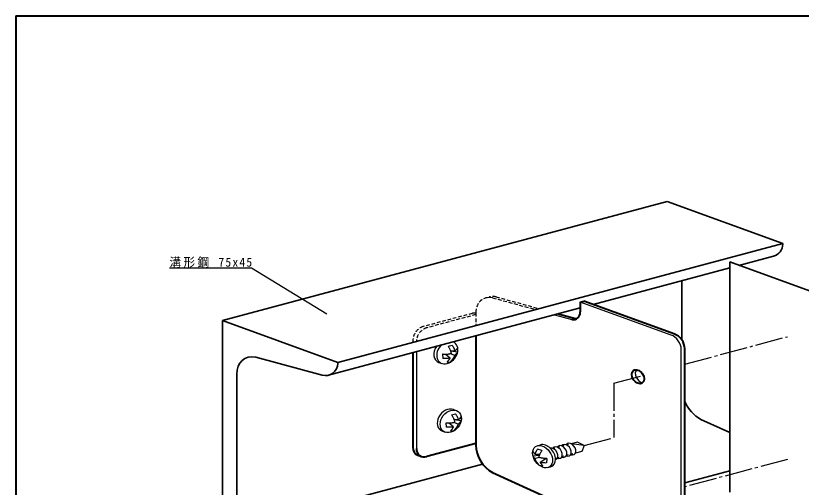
# Model space of a CAD drawing. Units: millimetres on the paper. Extents: x -606 to 595, y -152 to 420.
# Drawn here: x -606 to -350.2, y -30.2 to 123.5 of the extents above; entities that cross this region are included whole.
import ezdxf

# ---------------------------------------------------------------- set-up
doc = ezdxf.new("R2010")
doc.units = ezdxf.units.MM
doc.linetypes.add('CHAIN2', pattern=[12, 9, -1, 1, -1])
doc.linetypes.add('DASHED1', pattern=[1.8, 1.2, -0.6])
for name, color, linetype, lineweight in [('0-1_遮煙ﾋﾟｰｽ', 7, 'Continuous', 40), ('0-2_ﾋﾞｽ', 4, 'Continuous', 25), ('0-3_鉄板', 4, 'Continuous', 25), ('0-7', 3, 'Continuous', 35), ('0-8_寸法線', 4, 'Continuous', 25), ('F-0', 4, 'Continuous', 25)]:
    doc.layers.add(name, color=color, linetype=linetype, lineweight=lineweight)
doc.styles.add('ＭＳ ゴシック', font='')
doc.styles.get('ＭＳ ゴシック').set_extended_font_data('MS Gothic')

msp = doc.modelspace()

# ---------------------------------------------------------------- linework, layer by layer
at = {"layer": '0-1_遮煙ﾋﾟｰｽ', "color": 4, "linetype": 'DASHED1', "lineweight": 25}
for p, q in [((-452.971, 31.504), (-451.812, 31.814)), ((-450.723, 31.565), (-436.686, 27.719)), ((-449.564, 31.875), (-435.527, 28.03)), ((-457.32, 26.473), (-473.281, 22.196)), ((-456.193, 26.063), (-472.154, 21.786)), ((-456.193, 26.659), (-456.193, 22.492)), ((-476.639, 17.821), (-476.639, 17.014)), ((-475.511, 17.411), (-475.511, 17.316))]:
    msp.add_line(p, q, dxfattribs=at)
at = {"layer": '0-1_遮煙ﾋﾟｰｽ'}
for p, q in [((-422.176, 30.182), (-421.017, 30.492)), ((-422.176, 30.182), (-422.176, 26.946)), ((-391.416, 19.719), (-421.017, 30.492)), ((-429.378, 26.345), (-423.751, 24.804)), ((-456.193, 19.16), (-456.193, -16.529)), ((-476.639, 13.681), (-476.639, -17.203)), ((-388.127, -52.98), (-388.127, 15.022)), ((-456.193, -15.937), (-472.13, -20.208)), ((-475.011, -19.753), (-473.883, -20.164)), ((-450.716, -25.424), (-424.914, -37.137))]:
    msp.add_line(p, q, dxfattribs=at)
at = {"layer": '0-1_遮煙ﾋﾟｰｽ', "color": 4, "lineweight": 25}
for p, q in [((-392.575, 19.408), (-422.176, 30.182)), ((-430.537, 26.034), (-424.91, 24.493)), ((-475.511, 13.984), (-475.511, -17.614)), ((-389.286, -53.291), (-389.286, 14.711))]:
    msp.add_line(p, q, dxfattribs=at)
at = {"layer": '0-1_遮煙ﾋﾟｰｽ', "color": 4, "linetype": 'DASHED1', "lineweight": 25}
for centre, major_axis, ratio, start_param, end_param in [((-449.615, 24.261), (-4.652, 6.644), 0.7, 5.6670028, 7.0687317), ((-448.456, 24.571), (-4.652, 6.644), 0.7, 5.6670028, 6.0342901), ((-456.193, 26.063), (-1.618, 0.071), 0.315, 4.7261413, 5.4992093), ((-473.258, 18.703), (2.386, 3.11), 0.77, 0.7836594, 2.3579332), ((-472.13, 18.292), (2.386, 3.11), 0.77, 0.7836594, 2.3579332)]:
    msp.add_ellipse(centre, major_axis=major_axis, ratio=ratio, start_param=start_param, end_param=end_param, dxfattribs=at)
at = {"layer": '0-1_遮煙ﾋﾟｰｽ'}
for centre, major_axis, ratio, start_param, end_param in [((-425.465, 28.145), (-2.326, 3.322), 0.7, 2.5254101, 3.927139), ((-424.305, 28.455), (-2.326, 3.322), 0.7, 2.5254101, 2.685691), ((-391.416, 16.219), (-2.326, 3.322), 0.7, 3.9265462, 5.4982318), ((-473.258, -16.297), (2.386, 3.11), 0.77, 2.3509783, 3.380215), ((-472.13, -16.708), (2.386, 3.11), 0.77, 2.3509783, 3.932207), ((-449.615, -18.923), (-4.652, 6.644), 0.7, 0.7849535, 2.1878597)]:
    msp.add_ellipse(centre, major_axis=major_axis, ratio=ratio, start_param=start_param, end_param=end_param, dxfattribs=at)
at = {"layer": '0-1_遮煙ﾋﾟｰｽ', "color": 4, "lineweight": 25}
for centre, major_axis, start_param, end_param in [((-392.575, 15.908), (-2.326, 3.322), 3.9265462, 5.4982318), ((-402.223, 6.152), (-1.434, 2.048), 0.0894526, 2.5531968)]:
    msp.add_ellipse(centre, major_axis=major_axis, ratio=0.7, start_param=start_param, end_param=end_param, dxfattribs=at)
at = {"layer": '0-1_遮煙ﾋﾟｰｽ'}
msp.add_ellipse((-403.382, 5.841), major_axis=(-1.434, 2.048), ratio=0.7, dxfattribs=at)
at = {"layer": '0-2_ﾋﾞｽ', "linetype": 'CHAIN2'}
for p, q in [((-388.127, 9.929), (-354.704, 18.884)), ((-411.25, 3.733), (-401.639, 6.308)), ((-411.25, 3.733), (-411.25, -14)), ((-420.909, -16.588), (-411.25, -14)), ((-354.704, -21.116), (-388.127, -30.071))]:
    msp.add_line(p, q, dxfattribs=at)
at = {"layer": '0-2_ﾋﾞｽ'}
for p, q in [((-465.183, 15.77), (-463.892, 16.121)), ((-467.066, 13.162), (-466.957, 11.811)), ((-466.994, 13.154), (-467.066, 13.162)), ((-466.799, 13.134), (-466.994, 13.154)), ((-466.605, 13.118), (-466.799, 13.134)), ((-466.413, 13.106), (-466.605, 13.118)), ((-466.222, 13.097), (-466.413, 13.106)), ((-466.034, 13.092), (-466.222, 13.097)), ((-464.566, 11.912), (-466.094, 13.094)), ((-465.847, 13.092), (-466.034, 13.092)), ((-465.663, 13.096), (-465.847, 13.092)), ((-465.481, 13.106), (-465.663, 13.096)), ((-465.301, 13.121), (-465.481, 13.106)), ((-465.124, 13.141), (-465.301, 13.121)), ((-464.949, 13.168), (-465.124, 13.141)), ((-464.777, 13.2), (-464.949, 13.168)), ((-464.609, 13.24), (-464.777, 13.2)), ((-464.443, 13.286), (-464.609, 13.24)), ((-464.28, 13.339), (-464.443, 13.286)), ((-462.973, 14.183), (-464.42, 14.32)), ((-463.038, 12.781), (-464.419, 13.294)), ((-462.09, 13.854), (-464.365, 14.162)), ((-464.204, 13.368), (-464.28, 13.339)), ((-462.169, 15.095), (-462.083, 13.863)), ((-468.19, 10.514), (-467.25, 10.172)), ((-466.799, 11.795), (-466.957, 11.811)), ((-466.605, 11.779), (-466.799, 11.795)), ((-466.413, 11.766), (-466.605, 11.779)), ((-466.222, 11.757), (-466.413, 11.766)), ((-466.034, 11.753), (-466.222, 11.757)), ((-465.847, 11.752), (-466.034, 11.753)), ((-465.663, 11.757), (-465.847, 11.752)), ((-465.481, 11.766), (-465.663, 11.757)), ((-465.511, 10.62), (-464.456, 10.696)), ((-465.45, 10.691), (-465.511, 10.62)), ((-465.301, 11.781), (-465.481, 11.766)), ((-465.367, 10.788), (-465.45, 10.691)), ((-465.286, 10.886), (-465.367, 10.788)), ((-465.124, 11.802), (-465.301, 11.781)), ((-465.206, 10.984), (-465.286, 10.886)), ((-465.128, 11.082), (-465.206, 10.984)), ((-465.052, 11.18), (-465.128, 11.082)), ((-464.949, 11.828), (-465.124, 11.802)), ((-464.978, 11.278), (-465.052, 11.18)), ((-464.906, 11.376), (-464.978, 11.278)), ((-464.777, 11.861), (-464.949, 11.828)), ((-464.837, 11.475), (-464.906, 11.376)), ((-464.771, 11.574), (-464.837, 11.475)), ((-464.609, 11.9), (-464.777, 11.861)), ((-464.707, 11.673), (-464.771, 11.574)), ((-464.646, 11.772), (-464.707, 11.673)), ((-464.588, 11.872), (-464.646, 11.772)), ((-464.566, 11.912), (-464.609, 11.9)), ((-464.566, 11.912), (-464.588, 11.872)), ((-464.412, 10.745), (-464.456, 10.696)), ((-464.325, 10.842), (-464.412, 10.745)), ((-464.24, 10.94), (-464.325, 10.842)), ((-464.156, 11.037), (-464.24, 10.94)), ((-464.073, 11.135), (-464.156, 11.037)), ((-463.992, 11.232), (-464.073, 11.135)), ((-463.912, 11.33), (-463.992, 11.232)), ((-463.834, 11.428), (-463.912, 11.33)), ((-463.758, 11.526), (-463.834, 11.428)), ((-463.684, 11.624), (-463.758, 11.526)), ((-463.613, 11.723), (-463.684, 11.624)), ((-463.544, 11.822), (-463.613, 11.723)), ((-463.477, 11.92), (-463.544, 11.822)), ((-463.413, 12.019), (-463.477, 11.92)), ((-463.352, 12.119), (-463.413, 12.019)), ((-463.295, 12.218), (-463.352, 12.119)), ((-463.24, 12.318), (-463.295, 12.218)), ((-463.19, 12.418), (-463.24, 12.318)), ((-463.142, 12.519), (-463.19, 12.418)), ((-463.099, 12.619), (-463.142, 12.519)), ((-463.059, 12.72), (-463.099, 12.619)), ((-463.038, 12.781), (-463.059, 12.72)), ((-463.482, -4.844), (-462.543, -5.186)), ((-464.056, -6.64), (-462.764, -6.29)), ((-461.041, -7.315), (-460.955, -8.548)), ((-465.938, -9.248), (-465.829, -10.599)), ((-465.866, -9.257), (-465.938, -9.248)), ((-465.671, -9.276), (-465.866, -9.257)), ((-465.477, -9.292), (-465.671, -9.276)), ((-465.285, -9.305), (-465.477, -9.292)), ((-465.095, -9.314), (-465.285, -9.305)), ((-464.906, -9.318), (-465.095, -9.314)), ((-463.439, -10.498), (-464.967, -9.317)), ((-464.72, -9.319), (-464.906, -9.318)), ((-464.535, -9.314), (-464.72, -9.319)), ((-464.353, -9.305), (-464.535, -9.314)), ((-464.173, -9.29), (-464.353, -9.305)), ((-463.996, -9.269), (-464.173, -9.29)), ((-463.821, -9.243), (-463.996, -9.269)), ((-463.65, -9.21), (-463.821, -9.243)), ((-463.481, -9.171), (-463.65, -9.21)), ((-463.315, -9.125), (-463.481, -9.171)), ((-463.153, -9.071), (-463.315, -9.125)), ((-461.846, -8.227), (-463.292, -8.09)), ((-461.911, -9.629), (-463.292, -9.117)), ((-460.963, -8.557), (-463.237, -8.249)), ((-463.076, -9.042), (-463.153, -9.071)), ((-462.167, -10.192), (-462.225, -10.292)), ((-462.113, -10.092), (-462.167, -10.192)), ((-462.062, -9.992), (-462.113, -10.092)), ((-462.015, -9.892), (-462.062, -9.992)), ((-461.971, -9.791), (-462.015, -9.892)), ((-461.932, -9.69), (-461.971, -9.791)), ((-461.911, -9.629), (-461.932, -9.69)), ((-467.062, -11.896), (-466.122, -12.238)), ((-465.671, -10.615), (-465.829, -10.599)), ((-465.477, -10.631), (-465.671, -10.615)), ((-465.285, -10.644), (-465.477, -10.631)), ((-465.095, -10.653), (-465.285, -10.644)), ((-464.906, -10.658), (-465.095, -10.653)), ((-464.72, -10.658), (-464.906, -10.658)), ((-464.535, -10.653), (-464.72, -10.658)), ((-464.353, -10.644), (-464.535, -10.653)), ((-464.383, -11.79), (-463.328, -11.715)), ((-464.322, -11.72), (-464.383, -11.79)), ((-464.173, -10.629), (-464.353, -10.644)), ((-464.239, -11.622), (-464.322, -11.72)), ((-464.158, -11.525), (-464.239, -11.622)), ((-463.996, -10.609), (-464.173, -10.629)), ((-464.078, -11.427), (-464.158, -11.525)), ((-464, -11.329), (-464.078, -11.427)), ((-463.924, -11.231), (-464, -11.329)), ((-463.821, -10.582), (-463.996, -10.609)), ((-463.85, -11.133), (-463.924, -11.231)), ((-463.779, -11.034), (-463.85, -11.133)), ((-463.65, -10.549), (-463.821, -10.582)), ((-463.71, -10.935), (-463.779, -11.034)), ((-463.643, -10.837), (-463.71, -10.935)), ((-463.481, -10.51), (-463.65, -10.549)), ((-463.579, -10.738), (-463.643, -10.837)), ((-463.518, -10.638), (-463.579, -10.738)), ((-463.461, -10.539), (-463.518, -10.638)), ((-463.439, -10.498), (-463.481, -10.51)), ((-463.439, -10.498), (-463.461, -10.539)), ((-463.284, -11.665), (-463.328, -11.715)), ((-463.198, -11.568), (-463.284, -11.665)), ((-463.113, -11.471), (-463.198, -11.568)), ((-463.029, -11.373), (-463.113, -11.471)), ((-462.946, -11.276), (-463.029, -11.373)), ((-462.864, -11.178), (-462.946, -11.276)), ((-462.785, -11.08), (-462.864, -11.178)), ((-462.707, -10.982), (-462.785, -11.08)), ((-462.631, -10.884), (-462.707, -10.982)), ((-462.557, -10.786), (-462.631, -10.884)), ((-462.485, -10.688), (-462.557, -10.786)), ((-462.416, -10.589), (-462.485, -10.688)), ((-462.349, -10.49), (-462.416, -10.589)), ((-462.286, -10.391), (-462.349, -10.49)), ((-462.225, -10.292), (-462.286, -10.391)), ((-436.088, -16.64), (-435.122, -16.381)), ((-434.666, -18.268), (-436.063, -17.737)), ((-430.398, -17.424), (-431.004, -17.586)), ((-428.934, -17.032), (-429.539, -17.194)), ((-427.47, -16.639), (-428.075, -16.802)), ((-426.006, -16.247), (-426.611, -16.409)), ((-423.078, -15.463), (-425.147, -16.017)), ((-420.909, -16.588), (-425.147, -16.017)), ((-420.909, -16.588), (-423.078, -15.463)), ((-420.909, -16.588), (-421.669, -18.498)), ((-437.612, -18.384), (-437.614, -18.38)), ((-437.571, -18.449), (-437.612, -18.384)), ((-437.53, -18.514), (-437.571, -18.449)), ((-437.53, -20.014), (-437.571, -19.949)), ((-437.568, -19.953), (-435.487, -19.752)), ((-437.488, -18.579), (-437.53, -18.514)), ((-437.488, -20.079), (-437.53, -20.014)), ((-437.447, -18.644), (-437.488, -18.579)), ((-437.447, -20.144), (-437.488, -20.079)), ((-437.406, -18.709), (-437.447, -18.644)), ((-437.406, -20.209), (-437.447, -20.144)), ((-437.364, -18.773), (-437.406, -18.709)), ((-437.364, -20.273), (-437.406, -20.209)), ((-437.322, -18.836), (-437.364, -18.773)), ((-437.322, -20.336), (-437.364, -20.273)), ((-437.28, -18.9), (-437.322, -18.836)), ((-437.28, -20.4), (-437.322, -20.336)), ((-437.238, -18.963), (-437.28, -18.9)), ((-437.238, -20.463), (-437.28, -20.4)), ((-437.195, -19.025), (-437.238, -18.963)), ((-437.195, -20.525), (-437.238, -20.463)), ((-437.152, -19.086), (-437.195, -19.025)), ((-437.109, -19.148), (-437.152, -19.086)), ((-437.065, -19.208), (-437.109, -19.148)), ((-437.021, -19.268), (-437.065, -19.208)), ((-436.976, -19.326), (-437.021, -19.268)), ((-437.001, -20.793), (-435.591, -20.441)), ((-436.942, -19.37), (-436.976, -19.326)), ((-436.942, -19.37), (-435.32, -19.36)), ((-435.652, -20.381), (-435.657, -20.412)), ((-428.99, -20.46), (-429.595, -20.622)), ((-427.526, -20.068), (-428.131, -20.23)), ((-426.061, -19.675), (-426.667, -19.837)), ((-424.597, -19.283), (-425.202, -19.445)), ((-421.669, -18.498), (-423.738, -19.053)), ((-437.152, -20.586), (-437.195, -20.525)), ((-437.109, -20.648), (-437.152, -20.586)), ((-437.065, -20.708), (-437.109, -20.648)), ((-437.021, -20.768), (-437.065, -20.708)), ((-437.001, -20.793), (-437.021, -20.768)), ((-437.001, -20.793), (-436.987, -20.843)), ((-436.987, -20.843), (-436.953, -20.946)), ((-436.953, -20.946), (-436.914, -21.048)), ((-436.914, -21.048), (-436.871, -21.15)), ((-436.871, -21.15), (-436.824, -21.252)), ((-436.824, -21.252), (-436.773, -21.354)), ((-436.773, -21.354), (-436.717, -21.455)), ((-436.717, -21.455), (-436.659, -21.556)), ((-436.659, -21.556), (-436.597, -21.657)), ((-436.597, -21.657), (-436.531, -21.758)), ((-436.531, -21.758), (-436.463, -21.858)), ((-436.463, -21.858), (-436.391, -21.959)), ((-436.391, -21.959), (-436.317, -22.059)), ((-436.317, -22.059), (-436.24, -22.159)), ((-436.24, -22.159), (-436.161, -22.259)), ((-436.161, -22.259), (-436.08, -22.358)), ((-436.08, -22.358), (-435.997, -22.458)), ((-435.997, -22.458), (-435.912, -22.557)), ((-435.912, -22.557), (-435.825, -22.657)), ((-435.825, -22.657), (-435.737, -22.756)), ((-435.737, -22.756), (-435.648, -22.855)), ((-435.648, -22.855), (-435.558, -22.954)), ((-435.558, -22.954), (-435.496, -23.022)), ((-435.496, -23.022), (-434.394, -23.195)), ((-435.253, -22.063), (-433.341, -20.789)), ((-435.253, -22.063), (-435.249, -22.069)), ((-435.249, -22.069), (-435.187, -22.17)), ((-435.187, -22.17), (-435.122, -22.271)), ((-435.122, -22.271), (-435.053, -22.371)), ((-435.053, -22.371), (-434.982, -22.472)), ((-434.982, -22.472), (-434.907, -22.572)), ((-434.907, -22.572), (-434.831, -22.672)), ((-434.831, -22.672), (-434.752, -22.772)), ((-434.752, -22.772), (-434.67, -22.871)), ((-434.67, -22.871), (-434.587, -22.971)), ((-434.587, -22.971), (-434.502, -23.07)), ((-433.021, -20.782), (-433.153, -22.286)), ((-434.502, -23.07), (-434.416, -23.17)), ((-434.416, -23.17), (-434.394, -23.195)), ((-432.776, -23.784), (-431.81, -23.525))]:
    msp.add_line(p, q, dxfattribs=at)
for points in [[(-465.183, 15.77), (-465.118, 15.668), (-465.025, 15.52), (-464.936, 15.372), (-464.851, 15.225), (-464.769, 15.077), (-464.691, 14.93), (-464.618, 14.784), (-464.55, 14.637), (-464.487, 14.492), (-464.429, 14.346), (-464.377, 14.201), (-464.331, 14.057), (-464.291, 13.913), (-464.258, 13.769), (-464.232, 13.627), (-464.213, 13.484), (-464.204, 13.368)], [(-463.892, 16.121), (-463.824, 16.015), (-463.732, 15.867), (-463.643, 15.719), (-463.557, 15.571), (-463.475, 15.424), (-463.398, 15.277), (-463.325, 15.13), (-463.257, 14.984), (-463.193, 14.838), (-463.136, 14.693), (-463.084, 14.548), (-463.037, 14.403), (-462.998, 14.26), (-462.979, 14.177)], [(-462.083, 13.863), (-462.09, 13.854), (-462.141, 13.791), (-462.191, 13.729), (-462.242, 13.666), (-462.293, 13.604), (-462.343, 13.542), (-462.394, 13.481), (-462.446, 13.42), (-462.497, 13.359), (-462.549, 13.299), (-462.601, 13.24), (-462.653, 13.181), (-462.705, 13.123), (-462.758, 13.065), (-462.811, 13.008), (-462.865, 12.953), (-462.919, 12.898), (-462.973, 12.844), (-463.028, 12.791), (-463.038, 12.781)], [(-462.169, 15.095), (-462.191, 15.068), (-462.242, 15.005), (-462.293, 14.943), (-462.343, 14.882), (-462.394, 14.82), (-462.446, 14.759), (-462.497, 14.698), (-462.549, 14.638), (-462.601, 14.579), (-462.653, 14.52), (-462.705, 14.462), (-462.758, 14.404), (-462.811, 14.348), (-462.865, 14.292), (-462.919, 14.237), (-462.973, 14.183), (-462.979, 14.177)], [(-464.056, -6.64), (-463.99, -6.742), (-463.898, -6.89), (-463.809, -7.038), (-463.723, -7.186), (-463.641, -7.333), (-463.564, -7.48), (-463.491, -7.627), (-463.423, -7.773), (-463.359, -7.919), (-463.302, -8.064), (-463.25, -8.209), (-463.203, -8.354), (-463.164, -8.498), (-463.131, -8.641), (-463.104, -8.784), (-463.086, -8.926), (-463.076, -9.042)], [(-462.764, -6.29), (-462.696, -6.395), (-462.604, -6.544), (-462.515, -6.692), (-462.429, -6.839), (-462.348, -6.987), (-462.27, -7.134), (-462.197, -7.28), (-462.129, -7.426), (-462.066, -7.572), (-462.008, -7.718), (-461.956, -7.863), (-461.91, -8.007), (-461.87, -8.151), (-461.851, -8.233)], [(-461.041, -7.315), (-461.064, -7.343), (-461.114, -7.405), (-461.165, -7.467), (-461.216, -7.529), (-461.267, -7.59), (-461.318, -7.651), (-461.369, -7.712), (-461.421, -7.772), (-461.473, -7.832), (-461.525, -7.89), (-461.578, -7.949), (-461.63, -8.006), (-461.684, -8.063), (-461.737, -8.119), (-461.791, -8.173), (-461.846, -8.227), (-461.851, -8.233)], [(-460.955, -8.548), (-460.963, -8.557), (-461.013, -8.619), (-461.064, -8.682), (-461.114, -8.744), (-461.165, -8.806), (-461.216, -8.868), (-461.267, -8.93), (-461.318, -8.991), (-461.369, -9.051), (-461.421, -9.111), (-461.473, -9.171), (-461.525, -9.23), (-461.578, -9.288), (-461.63, -9.345), (-461.684, -9.402), (-461.737, -9.458), (-461.791, -9.513), (-461.846, -9.567), (-461.9, -9.62), (-461.911, -9.629)], [(-436.063, -17.737), (-436.127, -17.83), (-436.22, -17.968), (-436.31, -18.106), (-436.396, -18.243), (-436.479, -18.38), (-436.558, -18.517), (-436.632, -18.654), (-436.702, -18.79), (-436.767, -18.926), (-436.827, -19.062), (-436.882, -19.197), (-436.93, -19.332), (-436.942, -19.37)], [(-433.021, -20.782), (-433.095, -20.784), (-433.288, -20.789), (-433.479, -20.79), (-433.668, -20.787), (-433.855, -20.781), (-434.04, -20.771), (-434.222, -20.757), (-434.402, -20.738), (-434.578, -20.714), (-434.752, -20.685), (-434.923, -20.65), (-435.09, -20.609), (-435.254, -20.563), (-435.414, -20.51), (-435.57, -20.45), (-435.657, -20.412)], [(-434.666, -18.268), (-434.718, -18.343), (-434.811, -18.481), (-434.901, -18.619), (-434.987, -18.756), (-435.07, -18.893), (-435.148, -19.03), (-435.223, -19.167), (-435.293, -19.303), (-435.358, -19.439), (-435.418, -19.575), (-435.472, -19.71), (-435.521, -19.845), (-435.563, -19.98), (-435.6, -20.114), (-435.629, -20.248), (-435.652, -20.381)], [(-433.153, -22.286), (-433.288, -22.289), (-433.479, -22.29), (-433.668, -22.287), (-433.855, -22.281), (-434.04, -22.271), (-434.222, -22.257), (-434.402, -22.238), (-434.578, -22.214), (-434.752, -22.185), (-434.923, -22.15), (-435.09, -22.109), (-435.253, -22.063)]]:
    msp.add_lwpolyline(points, dxfattribs=at)
for centre, major_axis, ratio, start_param, end_param in [((-466.4, 14.04), (2.435, 3.173), 0.77, 1.6268637, 3.3797646), ((-465.46, 13.698), (2.435, 3.173), 0.77, 1.3717316, 6.4857275), ((-465.272, -8.37), (2.435, 3.173), 0.77, 0.238172, 3.3797646), ((-433.466, -19.953), (-2.294, 3.277), 0.7, 2.8917115, 6.0341232), ((-431.159, -19.335), (-1.205, 1.72), 0.7, 2.9382561, 5.9875786), ((-429.695, -18.942), (-1.205, 1.72), 0.7, 2.3685223, 6.5573125), ((-428.23, -18.55), (-1.205, 1.72), 0.7, 2.3685223, 6.5573125), ((-426.766, -18.158), (-1.205, 1.72), 0.7, 2.3685223, 6.5573125), ((-425.302, -17.765), (-1.205, 1.72), 0.7, 2.3685223, 6.5573125)]:
    msp.add_ellipse(centre, major_axis=major_axis, ratio=ratio, start_param=start_param, end_param=end_param, dxfattribs=at)
for centre, major_axis, ratio in [((-464.333, -8.712), (2.435, 3.173), 0.77), ((-434.432, -20.212), (-2.294, 3.277), 0.7)]:
    msp.add_ellipse(centre, major_axis=major_axis, ratio=ratio, dxfattribs=at)
at = {"layer": '0-3_鉄板', "color": 2, "lineweight": 35}
for q in [(-373.498, -31.775), (-329.004, 27.03)]:
    msp.add_line((-373.498, 43.225), q, dxfattribs=at)
at = {"layer": '0-7'}
for p, q in [((-538.713, 24.133), (-393.824, 62.956)), ((-393.824, 62.956), (-356.237, 49.275)), ((-501.125, 10.452), (-356.237, 49.275)), ((-356.237, 49.012), (-356.237, 49.275)), ((-370.48, 42.126), (-359.201, 45.149)), ((-417.999, 29.394), (-373.498, 41.318)), ((-389.126, 37.13), (-389.126, 17.896)), ((-504.09, 6.326), (-422.176, 28.275)), ((-538.713, 24.133), (-538.713, -50.867)), ((-538.713, 24.133), (-501.125, 10.452)), ((-506.178, 6.33), (-527.781, 12.223)), ((-501.125, 10.189), (-501.125, 10.452)), ((-534.015, 6.614), (-534.015, -36.763)), ((-373.498, -12.368), (-382.883, -8.096)), ((-526.497, -42.063), (-453.94, -22.621)), ((-388.127, -28.77), (-373.498, -24.85))]:
    msp.add_line(p, q, dxfattribs=at)
for centre, start in [((-360.237, 49.012), 285), ((-505.125, 10.189), 254.7434)]:
    msp.add_arc(centre, 4, start, 0, dxfattribs=at)
for centre, start_param, end_param in [((-526.497, 3.873), 5.6692381, 7.0687317), ((-381.608, -0.676), 1.3065386, 2.1856242), ((-381.608, -0.676), 2.3560463, 2.3566391)]:
    msp.add_ellipse(centre, major_axis=(-5.316, 7.593), ratio=0.7, start_param=start_param, end_param=end_param, dxfattribs=at)
at = {"layer": '0-8_寸法線'}
for p, q in [((-555.942, 41.352), (-529.192, 41.352)), ((-529.192, 41.352), (-504.673, 26.344))]:
    msp.add_line(p, q, dxfattribs=at)
at = {"layer": 'F-0', "color": 7, "lineweight": 40}
msp.add_line((-606, 123.5), (-216.5, 123.5), dxfattribs=at)
msp.add_lwpolyline([(-606, 123.5), (-606, -151.5), (-216.5, -151.5)], dxfattribs=at)

# ---------------------------------------------------------------- texts
at = {"layer": '0-8_寸法線', "color": 7, "insert": (-555.942, 41.352), "char_height": 2.933, "attachment_point": 7, "style": 'ＭＳ ゴシック'}
msp.add_mtext('\\T1.2;\\W0.95;溝形鋼\\~75x45', dxfattribs=at)

doc.saveas('drawing.dxf')
